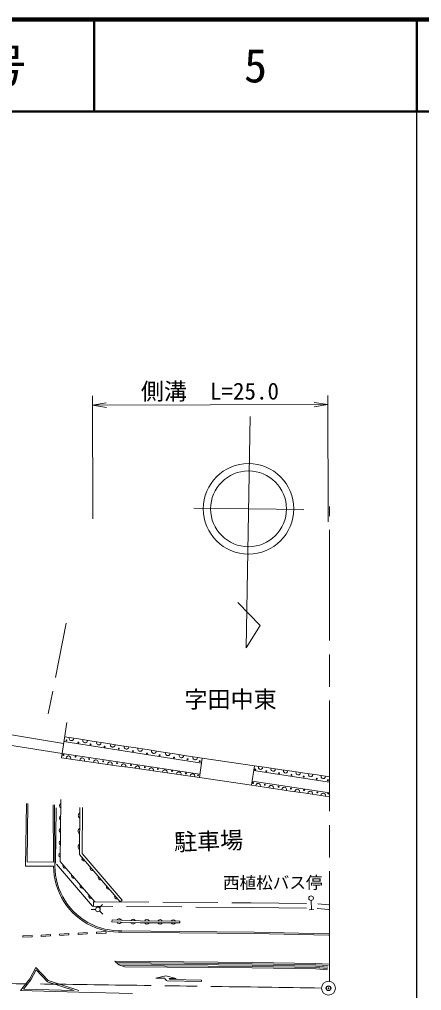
# Model space of a CAD drawing. Units: millimetres, scale not verified. Extents: x 40000 to 680000, y 20000 to 380000.
# Drawn here: x 535884 to 579500, y 274692 to 380000 of the extents above; entities that cross this region are included whole.
import ezdxf
from ezdxf.enums import TextEntityAlignment as Align

# ---------------------------------------------------------------- set-up
doc = ezdxf.new("R2010")
doc.units = ezdxf.units.MM
doc.header["$LTSCALE"] = 1000
doc.header["$PDMODE"] = 32
doc.header["$PDSIZE"] = 500
doc.linetypes.add('CHAIN', pattern=[18.5, 12, -1.5, 3.5, -1.5])
doc.linetypes.add('DASHED', pattern=[7.5, 6, -1.5])
for name, color, linetype, lineweight in [('M-BGD', 7, 'Continuous', 13), ('M-BGD-EXST', 7, 'Continuous', 13), ('M-BMK', 2, 'CHAIN', 13), ('M-BMK-SRVR', 3, 'Continuous', 13), ('M-STR-HTXT', 7, 'Continuous', 13), ('M-STR-STRC', 7, 'Continuous', 13), ('M-TTL', 2, 'Continuous', 140), ('M-TTL-BAND', 7, 'Continuous', 25), ('M-TTL-LINE', 7, 'Continuous', 50), ('M-TTL-TXT', 7, 'Continuous', 13)]:
    doc.layers.add(name, color=color, linetype=linetype, lineweight=lineweight)
doc.layers.add('M-BMK-HTXT', color=7, linetype='Continuous')
doc.layers.add('M-OTRS', color=6, linetype='Continuous')
doc.styles.add('ＭＳ ゴシック', font='')
doc.styles.get('ＭＳ ゴシック').set_extended_font_data('MS Gothic')

# ---------------------------------------------------------------- blocks, each defined once
blk = doc.blocks.new('open_arrow')
at = {"color": 0, "linetype": 'Continuous', "lineweight": -2}
blk.add_lwpolyline([(7.5, 1.25), (0, 0), (7.5, -1.25)], dxfattribs=at)

msp = doc.modelspace()

# ---------------------------------------------------------------- linework, layer by layer
at = {"layer": 'M-BGD', "linetype": 'DASHED'}
for p, q in [((540953, 314517), (539015, 304698)), ((535035, 302435), (540677, 301498)), ((534808, 301302), (540511, 300397)), ((561364, 299075), (555703, 299895)), ((555398, 297787), (561058, 296967)), ((561005, 283702), (543814, 283830)), ((543917, 283830), (543920, 284330)), ((561005, 283702), (568190, 283608)), ((569449, 283473), (568190, 283608)), ((569451, 283976), (568244, 284105))]:
    msp.add_line(p, q, dxfattribs=at)
at = {"layer": 'M-BGD'}
for p, q in [((541019, 303774), (540443, 299941)), ((540706, 301694), (555626, 299367)), ((540784, 302210), (542276, 301979)), ((542276, 301979), (543768, 301747)), ((543768, 301747), (545260, 301516)), ((545260, 301516), (546752, 301284)), ((546752, 301284), (548243, 301052)), ((555451, 298156), (540511, 300397)), ((548243, 301052), (549735, 300821)), ((549735, 300821), (551227, 300589)), ((551227, 300589), (552719, 300358)), ((552719, 300358), (554211, 300126)), ((541938, 299725), (540443, 299941)), ((543434, 299510), (541938, 299725)), ((544929, 299295), (543434, 299510)), ((546425, 299079), (544929, 299295)), ((547920, 298864), (546425, 299079)), ((554211, 300126), (555703, 299895)), ((555703, 299895), (555398, 297787)), ((561058, 296967), (561364, 299075)), ((561364, 299075), (562724, 298874)), ((549416, 298648), (547920, 298864)), ((550911, 298433), (549416, 298648)), ((552407, 298218), (550911, 298433)), ((553902, 298002), (552407, 298218)), ((561287, 298546), (569523, 297304)), ((562724, 298874), (564083, 298673)), ((564083, 298673), (565443, 298473)), ((565443, 298473), (566803, 298272)), ((566803, 298272), (568163, 298072)), ((568163, 298072), (569523, 297871)), ((555398, 297787), (553902, 298002)), ((569523, 296132), (561120, 297391)), ((562469, 296755), (561058, 296967)), ((563880, 296544), (562469, 296755)), ((565291, 296333), (563880, 296544)), ((566702, 296122), (565291, 296333)), ((568112, 295910), (566702, 296122)), ((540391, 295420), (540305, 288698)), ((569523, 295699), (568112, 295910)), ((542384, 289433), (542427, 294530)), ((540305, 288698), (544046, 284329)), ((546815, 284312), (542384, 289433)), ((546815, 284312), (547042, 284508)), ((545923, 282147), (545929, 282347)), ((553292, 282025), (553293, 282225))]:
    msp.add_line(p, q, dxfattribs=at)
at = {"layer": 'M-BGD', "linetype": 'DASHED'}
for points in [[(543814, 283830), (539802, 288516), (539891, 295426)], [(543920, 284330), (561010, 284202), (568197, 284108)]]:
    msp.add_lwpolyline(points, dxfattribs=at)
at = {"layer": 'M-BGD'}
for points in [[(547042, 284508), (542685, 289544), (542727, 294528)], [(545929, 282347), (548996, 282243), (553293, 282225)], [(545923, 282147), (548992, 282043), (553292, 282025)]]:
    msp.add_lwpolyline(points, dxfattribs=at)
for centre in [(540987, 301824), (542276, 301576), (543599, 301394), (545122, 301130), (540655, 300244), (546662, 300932), (548202, 300667), (549709, 300402), (551082, 300204), (541975, 300063), (543452, 299812), (544970, 299554), (546480, 299350), (547973, 299147), (552656, 299956), (554129, 299775), (555435, 299560), (549483, 298911), (550897, 298723), (552439, 298504), (553948, 298237), (555251, 298033), (561461, 298668), (562650, 298486), (564039, 298271), (565395, 298073), (561230, 297211), (562502, 297013), (566718, 297891), (568124, 297660), (569346, 297495), (563992, 296798), (565331, 296600), (566754, 296436), (568194, 296171), (569383, 296072)]:
    msp.add_circle(centre, 50, dxfattribs=at)
for centre, radius, start, end in [((541523, 302051), 256, 161.15444, 1.20023), ((543015, 301819), 256, 161.15518, 1.20138), ((544507, 301587), 256, 161.1533, 1.20101), ((545999, 301356), 256, 161.1533, 1.20101), ((547491, 301124), 256, 161.15444, 1.20023), ((541197, 299877), 256, 341.82313, 181.78546), ((548983, 300893), 256, 161.15332, 1.20324), ((550474, 300661), 256, 161.1533, 1.20101), ((551966, 300430), 256, 161.1533, 1.20101), ((553458, 300198), 256, 161.15301, 1.2013), ((542692, 299662), 256, 341.8231, 181.78324), ((544188, 299446), 256, 341.8231, 181.78324), ((545683, 299231), 256, 341.8231, 181.78324), ((547179, 299015), 256, 341.82313, 181.78546), ((554950, 299967), 256, 161.15444, 1.20023), ((548674, 298800), 256, 341.8231, 181.78324), ((550170, 298584), 256, 341.82337, 181.78297), ((551665, 298369), 256, 341.82337, 181.78297), ((553161, 298154), 256, 341.8231, 181.78324), ((554656, 297938), 256, 341.8231, 181.78324), ((562035, 298912), 238, 156.34038, 6.87432), ((563394, 298712), 238, 156.34038, 6.87432), ((564754, 298511), 238, 156.33914, 6.87519), ((566114, 298311), 238, 156.34038, 6.87432), ((567474, 298110), 238, 156.34038, 6.87432), ((561772, 296916), 244, 338.27956, 184.68979), ((568834, 297909), 238, 156.33914, 6.87519), ((563183, 296705), 244, 338.27956, 184.68979), ((564594, 296494), 244, 338.27974, 184.68723), ((566005, 296283), 244, 338.27956, 184.68979), ((567415, 296071), 244, 338.27836, 184.69063), ((568826, 295860), 244, 338.27956, 184.68979), ((540474, 294747), 242, 111.67366, 246.86052), ((542612, 293679), 342, 123.69525, 235.33976), ((540457, 293402), 242, 111.67132, 246.86281), ((540440, 292058), 242, 111.67375, 246.86044), ((542598, 291980), 342, 123.69676, 235.33824), ((540423, 290713), 242, 111.67198, 246.8622), ((542584, 290281), 342, 123.69525, 235.33976), ((540406, 289369), 242, 111.67366, 246.86052), ((542899, 288983), 245, 153.65797, 288.07003), ((540861, 288228), 266, 156.49312, 284.65457), ((543785, 287959), 245, 153.66045, 288.06755), ((541796, 287135), 266, 156.49312, 284.65457), ((544672, 286935), 245, 153.65984, 288.06896), ((542731, 286043), 266, 156.49459, 284.65403), ((545558, 285910), 245, 153.65847, 288.07033), ((543667, 284951), 266, 156.49419, 284.6535), ((546444, 284886), 245, 153.65984, 288.06896), ((546691, 282178), 293, 27.2737, 148.85274), ((548225, 282126), 293, 27.2737, 148.85274), ((549712, 282125), 265, 25.47086, 154.0411), ((551144, 282119), 265, 25.46889, 154.04183), ((552577, 282113), 265, 25.47033, 154.04159), ((546695, 282265), 293, 207.3225, 328.80475), ((548230, 282213), 293, 207.32115, 328.80499), ((549710, 282156), 265, 205.50488, 334.00647), ((551143, 282150), 265, 205.50482, 334.00653), ((552576, 282143), 265, 205.50488, 334.00647)]:
    msp.add_arc(centre, radius, start, end, dxfattribs=at)
at = {"layer": 'M-BGD-EXST'}
for p, q in [((567557, 283462), (567523, 284462)), ((543649, 283471), (544149, 283488)), ((544569, 283679), (544910, 284044)), ((544581, 283326), (544947, 282984)), ((567307, 283454), (567807, 283471))]:
    msp.add_line(p, q, dxfattribs=at)
for centre in [(567515, 284712), (544399, 283496)]:
    msp.add_circle(centre, 250, dxfattribs=at)
at = {"layer": 'M-BMK'}
msp.add_line((569529, 275637), (569514, 327176), dxfattribs=at)
msp.add_arc((393754, -10638463), 10914825, 89.08183, 89.59952, dxfattribs=at)
at = {"layer": 'M-BMK-SRVR'}
msp.add_line((554812, 326986), (566713, 326876), dxfattribs=at)
msp.add_lwpolyline([(560902, 336936), (560476, 311858), (561987, 314268), (559575, 316759)], dxfattribs=at)
for centre, radius in [((560732, 326932), 4906), ((560732, 326932), 4112), ((569408, 274949), 750)]:
    msp.add_circle(centre, radius, dxfattribs=at)
at = {"layer": 'M-OTRS'}
msp.add_point((569408, 274949), dxfattribs=at)
at = {"layer": 'M-STR-HTXT'}
for p, q in [((543834, 325863), (543808, 339177)), ((569367, 325507), (569340, 339227)), ((543810, 338177), (569342, 338227))]:
    msp.add_line(p, q, dxfattribs=at)
at = {"layer": 'M-STR-STRC'}
for p, q in [((536641, 294967), (536555, 288199)), ((536791, 294965), (536710, 288647)), ((539552, 294821), (539587, 288631)), ((536710, 288647), (539587, 288631)), ((536555, 288198), (539589, 288181)), ((536250, 280616), (537249, 280667)), ((536258, 280466), (536250, 280616)), ((536258, 280466), (537256, 280518)), ((537256, 280518), (537249, 280667)), ((538247, 280719), (539246, 280771)), ((538255, 280569), (538247, 280719)), ((538255, 280569), (539254, 280621)), ((539254, 280621), (539246, 280771)), ((540245, 280823), (541243, 280874)), ((540252, 280673), (540245, 280823)), ((540252, 280673), (541251, 280725)), ((541251, 280725), (541243, 280874)), ((542242, 280926), (543241, 280978)), ((542250, 280776), (542242, 280926)), ((542250, 280776), (543248, 280828)), ((543248, 280828), (543241, 280978)), ((544239, 281029), (545268, 281083)), ((544247, 280880), (544239, 281029)), ((544247, 280880), (545275, 280933)), ((545275, 280933), (545268, 281083)), ((546672, 277485), (546241, 277882)), ((546406, 277730), (561134, 277602)), ((546672, 277485), (547318, 277272)), ((561134, 277602), (568041, 277489)), ((569385, 277396), (568041, 277489)), ((550673, 276045), (551766, 276308)), ((550673, 276045), (551664, 276024)), ((552897, 275998), (551766, 276308)), ((552897, 275998), (552123, 276015)), ((555614, 275664), (551922, 275733)), ((555617, 275813), (552256, 275876)), ((555614, 275664), (555617, 275813))]:
    msp.add_line(p, q, dxfattribs=at)
for points in [[(539702, 294822), (539739, 288182), (539757, 287686), (539810, 287194), (539897, 286707), (540018, 286228), (540173, 285758), (540360, 285300), (540580, 284857), (540830, 284430), (541109, 284022), (541417, 283635), (541751, 283270), (542110, 282930), (542492, 282616), (542895, 282329), (543318, 282072), (543757, 281845), (544212, 281650), (544679, 281487), (545156, 281358), (545641, 281262), (546132, 281201), (546626, 281175), (546979, 281178), (553265, 281098), (561358, 281031), (569436, 280835)], [(539589, 288181), (539607, 287675), (539661, 287173), (539750, 286676), (539874, 286186), (540032, 285706), (540224, 285239), (540448, 284786), (540703, 284350), (540988, 283933), (541303, 283537), (541644, 283165), (542010, 282817), (542401, 282497), (542813, 282204), (543244, 281941), (543693, 281710), (544157, 281510), (544634, 281344), (545122, 281212), (545617, 281114), (546119, 281052), (546623, 281025), (546979, 281028), (553263, 280948), (561356, 280881), (569435, 280685)], [(548144, 274387), (542315, 274537), (536010, 274709), (537012, 275956), (537678, 277208), (539008, 275773), (542330, 274686)], [(546241, 277882), (561136, 277752), (568047, 277639), (569420, 277544)], [(546570, 277579), (561132, 277452), (568035, 277339), (569350, 277248)], [(546850, 277426), (561130, 277302), (568028, 277189), (569314, 277100)], [(547318, 277272), (561129, 277152), (568022, 277039), (569279, 276953)]]:
    msp.add_lwpolyline(points, dxfattribs=at)
msp.add_lwpolyline([(541804, 274701), (536316, 274850), (537138, 275873), (537712, 276952), (538924, 275642)], close=True, dxfattribs=at)
for centre, radius, start, end in [((552042, 276100), 386, 191.31886, 251.85935), ((552368, 276118), 267, 202.77655, 245.09972)]:
    msp.add_arc(centre, radius, start, end, dxfattribs=at)
at = {"layer": 'M-TTL'}
msp.add_line((680000, 380000), (40000, 380000), dxfattribs=at)
at = {"layer": 'M-TTL-BAND'}
msp.add_line((579000, 20000), (579000, 370000), dxfattribs=at)
at = {"layer": 'M-TTL-LINE'}
for p, q in [((543997, 380000), (543997, 370000)), ((579000, 380000), (579000, 370000)), ((40000, 370000), (680000, 370000))]:
    msp.add_line(p, q, dxfattribs=at)

# ---------------------------------------------------------------- block references
at = {"layer": 'M-STR-HTXT', "xscale": 200, "yscale": 200}
for p, rotation in [((543810, 338177), 0.1), ((569342, 338227), 180.1)]:
    msp.add_blockref('open_arrow', p, dxfattribs=dict(at, rotation=rotation))

# ---------------------------------------------------------------- texts
at = {"layer": 'M-BMK-HTXT', "style": 'ＭＳ ゴシック'}
msp.add_text('字田中東', height=1833, rotation=0.112, dxfattribs=at).set_placement((558788, 306267), align=Align.MIDDLE_CENTER)
msp.add_text('駐車場', height=1833, rotation=1.951, dxfattribs=at).set_placement((556446, 289438), align=Align.BOTTOM_CENTER)
msp.add_text('西植松バス停', height=1320, rotation=0.112, dxfattribs=at).set_placement((557954, 287042), align=Align.TOP_LEFT)
at = {"layer": 'M-STR-HTXT', "style": 'ＭＳ ゴシック'}
msp.add_text('側溝\u3000L=25.0', height=1833, rotation=0.112, dxfattribs=at).set_placement((556546, 338217), align=Align.BOTTOM_CENTER)
at = {"layer": 'M-TTL-TXT', "style": 'ＭＳ ゴシック'}
for s, p in [('図面番号', (526622, 375000)), ('5', (561497, 375000))]:
    msp.add_text(s, height=3666, dxfattribs=at).set_placement(p, align=Align.MIDDLE_CENTER)

doc.saveas('drawing.dxf')
